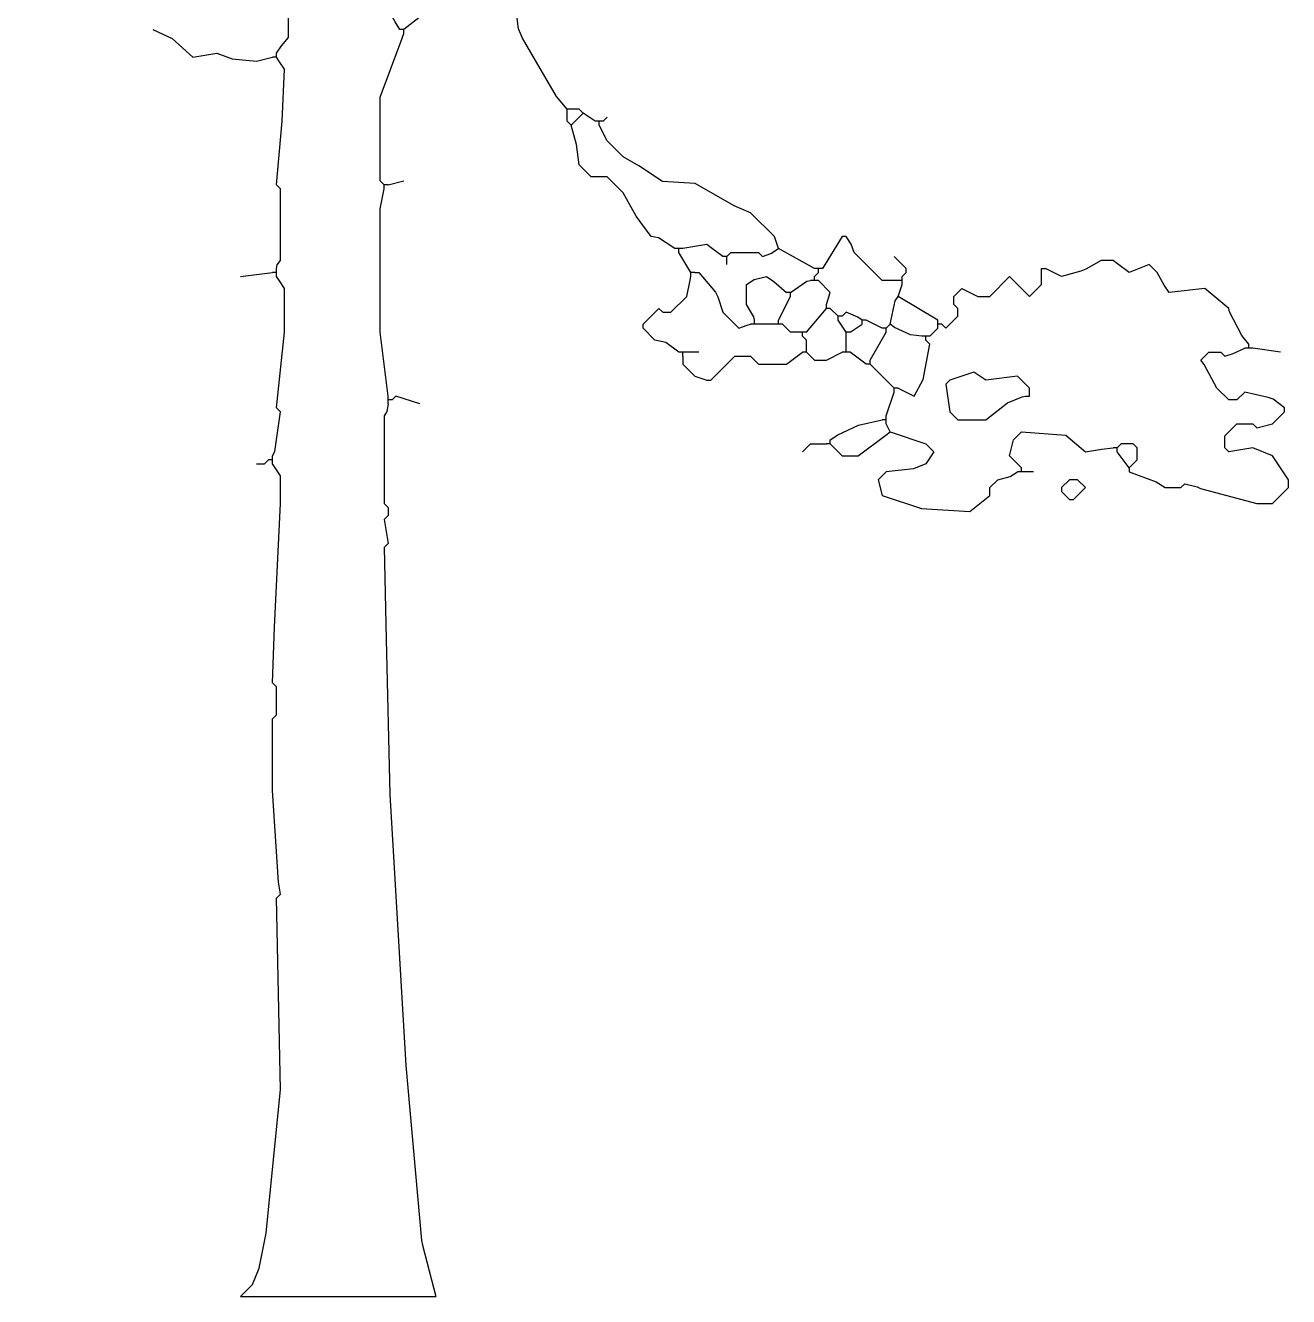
# Model space of a CAD drawing. Header units: metres. Extents: x -4.5 to 4.1, y 0 to 10.7.
# Drawn here: x -0.745 to 3.627, y 0 to 4.399 of the extents above; entities that cross this region are included whole.
import ezdxf

# ---------------------------------------------------------------- set-up
doc = ezdxf.new("R2010")
doc.units = ezdxf.units.M
doc.header["$LTSCALE"] = 0.2

msp = doc.modelspace()

# ---------------------------------------------------------------- linework, layer by layer
at = {"linetype": 'Continuous'}
msp.add_line((0, 0), (0.6757, 0), dxfattribs=at)
at = {"linetype": 'Continuous', "flags": 128}
for points in [[(0.1241, 4.3027), (0.1411, 4.3282), (0.1655, 4.3579), (0.1655, 4.4268), (0.1103, 4.482), (0.0248, 4.5316), (-0.0245, 4.5544), (-0.1686, 4.6854), (-0.3296, 4.8157), (-0.3451, 4.8202), (-0.6344, 4.8405), (-0.6757, 4.8819), (-0.6927, 4.9625), (-0.7447, 5.075)], [(0.5516, 4.3854), (0.5351, 4.4116), (0.5103, 4.4544), (0.524, 4.5647)], [(1.1308, 4.1096), (1.0928, 4.1535), (0.976, 4.3557), (0.9613, 4.3879), (0.9516, 4.4682), (0.9378, 4.482), (0.7723, 4.5096), (0.6909, 4.4792), (0.6744, 4.4709), (0.5654, 4.3854)], [(-0.3034, 4.3854), (-0.2373, 4.3545), (-0.1655, 4.2889), (-0.0827, 4.3027), (-0.0288, 4.284), (0.0552, 4.2751), (0.1103, 4.2889)], [(0.4965, 3.8476), (0.4827, 3.8614), (0.4827, 4.151), (0.5544, 4.3427), (0.5654, 4.3717)], [(0.5654, 4.3854), (0.5516, 4.3854)], [(0.5654, 4.3717), (0.5654, 4.3854)], [(0.1241, 4.2889), (0.1103, 4.2889)], [(0.1241, 4.2889), (0.1241, 4.3027)], [(0.1241, 3.558), (0.1269, 3.5704), (0.1379, 3.5856), (0.1379, 3.8338), (0.1241, 3.8476), (0.1441, 4.0677), (0.1517, 4.2475), (0.1351, 4.2737), (0.1241, 4.2889)], [(1.1446, 4.1096), (1.1308, 4.1096)], [(1.1308, 4.0958), (1.1308, 4.1096)], [(1.1446, 4.0545), (1.1308, 4.0683), (1.1308, 4.0958)], [(1.186, 4.0958), (1.1722, 4.1096), (1.1446, 4.1096)], [(1.1446, 4.0545), (1.186, 4.0958)], [(1.2274, 4.0683), (1.186, 4.0958)], [(1.5032, 3.627), (1.4466, 3.6642), (1.4204, 3.6683), (1.3685, 3.7394), (1.3239, 3.82), (1.2687, 3.8752), (1.2136, 3.8752), (1.1722, 3.9166), (1.1626, 3.9869), (1.1446, 4.0545)], [(1.2412, 4.0683), (1.2274, 4.0683)], [(1.255, 4.0683), (1.2412, 4.0683)], [(1.2412, 4.0545), (1.2412, 4.0683)], [(1.8617, 3.627), (1.848, 3.6683), (1.7652, 3.7511), (1.7087, 3.7745), (1.5734, 3.8525), (1.4604, 3.8586), (1.3777, 3.9138), (1.3239, 3.9441), (1.2687, 3.9993), (1.2412, 4.0545)], [(1.255, 4.0683), (1.2687, 4.082)], [(0.5103, 3.1167), (0.4827, 3.3374), (0.4827, 3.7649), (0.4965, 3.8338)], [(0.5103, 3.8476), (0.4965, 3.8476)], [(0.4965, 3.8338), (0.4965, 3.8476)], [(0.5103, 3.8476), (0.5654, 3.8614)], [(2.2755, 3.5166), (2.2203, 3.5166), (2.1238, 3.6132), (2.1127, 3.6421), (2.0962, 3.6683), (2.0824, 3.6683), (2.0134, 3.558)], [(1.517, 3.627), (1.5032, 3.627)], [(1.5308, 3.627), (1.517, 3.627)], [(1.517, 3.6132), (1.517, 3.627)], [(1.5583, 3.5442), (1.517, 3.6132)], [(1.6687, 3.5994), (1.6287, 3.6297), (1.6135, 3.6407), (1.5308, 3.627)], [(1.6825, 3.5994), (1.6963, 3.6132), (1.7928, 3.6132), (1.8066, 3.5994), (1.8355, 3.6104), (1.8617, 3.627)], [(1.9859, 3.558), (1.8617, 3.627)], [(1.6825, 3.5994), (1.6687, 3.5994)], [(1.6825, 3.5856), (1.6825, 3.5994)], [(1.6825, 3.5718), (1.6825, 3.5856)], [(2.2893, 3.5304), (2.303, 3.5442), (2.303, 3.558), (2.2617, 3.5994)], [(3.489, 3.296), (3.4647, 3.3257), (3.4229, 3.4077), (3.4201, 3.4201), (3.3374, 3.489), (3.2132, 3.4753), (3.1963, 3.5007), (3.1719, 3.5442), (3.1443, 3.5718), (3.0753, 3.5442), (3.0353, 3.5746), (3.0202, 3.5856), (2.9788, 3.5856), (2.925, 3.5552), (2.9085, 3.5483), (2.8409, 3.5304), (2.7857, 3.558)], [(0, 3.5304), (0.1103, 3.5442)], [(0.1241, 3.5442), (0.1103, 3.5442)], [(0.1103, 2.9098), (0.1183, 2.9245), (0.1379, 3.0615), (0.1241, 3.0753), (0.1517, 3.3374), (0.1517, 3.489), (0.1351, 3.5153), (0.1241, 3.5304)], [(0.1241, 3.5442), (0.1241, 3.558)], [(0.1241, 3.5304), (0.1241, 3.5442)], [(1.517, 3.2684), (1.4715, 3.3015), (1.4342, 3.3098), (1.3929, 3.3511), (1.3929, 3.3649), (1.448, 3.4201), (1.4618, 3.4063), (1.4894, 3.4063), (1.5446, 3.4615), (1.5556, 3.518), (1.5583, 3.5304)], [(1.5721, 3.5442), (1.5583, 3.5442)], [(1.5583, 3.5304), (1.5583, 3.5442)], [(1.5721, 3.5442), (1.5859, 3.5442), (1.6439, 3.4766), (1.6521, 3.4601), (1.6687, 3.4063), (1.7238, 3.3511), (1.7528, 3.3622), (1.7652, 3.3649)], [(1.779, 3.3787), (1.7762, 3.3911), (1.7514, 3.4339), (1.7514, 3.5028), (1.7776, 3.5194), (1.8204, 3.5304), (1.8455, 3.5133), (1.8893, 3.4753)], [(1.9997, 3.558), (1.9859, 3.558)], [(1.9859, 3.5304), (1.9997, 3.5442)], [(1.9859, 3.5166), (1.9859, 3.5304)], [(2.0134, 3.558), (1.9997, 3.558)], [(1.9997, 3.5442), (1.9997, 3.558)], [(2.2893, 3.5166), (2.2893, 3.5304)], [(2.4272, 3.3649), (2.441, 3.3511), (2.4823, 3.3925), (2.4823, 3.4201), (2.4685, 3.4339), (2.4685, 3.4615), (2.4961, 3.489), (2.5513, 3.4615), (2.5927, 3.4615), (2.6616, 3.5304), (2.7306, 3.4615), (2.7719, 3.5028), (2.7719, 3.5442)], [(2.7719, 3.5442), (2.7719, 3.558), (2.7857, 3.558)], [(1.9031, 3.4753), (1.9597, 3.5139), (1.9721, 3.5166)], [(1.9859, 3.5166), (1.9721, 3.5166)], [(1.9997, 3.5166), (1.9859, 3.5166)], [(2.0272, 3.4339), (2.041, 3.4753), (1.9997, 3.5166)], [(2.2893, 3.5166), (2.2755, 3.5166)], [(2.2755, 3.4615), (2.2893, 3.5028)], [(2.2893, 3.5028), (2.2893, 3.5166)], [(1.8617, 3.3787), (1.9031, 3.4615)], [(1.9031, 3.4753), (1.8893, 3.4753)], [(1.9031, 3.4615), (1.9031, 3.4753)], [(2.0272, 3.4201), (2.0272, 3.4339)], [(2.2479, 3.3649), (2.2658, 3.4463), (2.2755, 3.4615)], [(2.4134, 3.3787), (2.2755, 3.4615)], [(1.9583, 3.3374), (2.0272, 3.4201)], [(2.041, 3.4201), (2.0272, 3.4201)], [(2.0686, 3.3925), (2.041, 3.4201)], [(2.0824, 3.3925), (2.0686, 3.3925)], [(2.0686, 3.3787), (2.0686, 3.3925)], [(2.1514, 3.3787), (2.1362, 3.3898), (2.0962, 3.4063), (2.0824, 3.3925)], [(1.779, 3.3649), (1.7652, 3.3649)], [(1.779, 3.3649), (1.779, 3.3787)], [(1.7928, 3.3649), (1.779, 3.3649)], [(1.848, 3.3649), (1.7928, 3.3649)], [(1.8617, 3.3649), (1.848, 3.3649)], [(1.8617, 3.3649), (1.8617, 3.3787)], [(1.8755, 3.3649), (1.8617, 3.3649)], [(1.9307, 3.3374), (1.9031, 3.3374), (1.8755, 3.3649)], [(2.0962, 3.3374), (2.0686, 3.3787)], [(2.11, 3.3374), (2.1514, 3.3649)], [(2.1651, 3.3787), (2.1514, 3.3787)], [(2.1514, 3.3649), (2.1514, 3.3787)], [(2.2203, 3.3511), (2.1651, 3.3787)], [(2.2341, 3.3511), (2.2203, 3.3511)], [(2.2341, 3.3511), (2.2479, 3.3649)], [(2.2341, 3.3374), (2.2341, 3.3511)], [(2.3582, 3.3236), (2.3181, 3.3284), (2.2631, 3.3539), (2.2479, 3.3649)], [(2.3858, 3.3236), (2.4134, 3.3511)], [(2.4134, 3.3649), (2.4134, 3.3787)], [(2.4272, 3.3649), (2.4134, 3.3649)], [(2.4134, 3.3511), (2.4134, 3.3649)], [(1.9445, 3.3374), (1.9307, 3.3374)], [(1.9583, 3.3374), (1.9445, 3.3374)], [(1.9445, 3.3236), (1.9445, 3.3374)], [(1.9583, 3.2822), (1.9583, 3.3098), (1.9445, 3.3236)], [(2.11, 3.3374), (2.0962, 3.3374)], [(2.0962, 3.3236), (2.0962, 3.3374)], [(2.0962, 3.2822), (2.0962, 3.3236)], [(2.1789, 3.2408), (2.2341, 3.3374)], [(2.2755, 3.1443), (2.3306, 3.1167), (2.3618, 3.1741), (2.3858, 3.296), (2.372, 3.3098)], [(2.372, 3.3236), (2.3582, 3.3236)], [(2.3858, 3.3236), (2.372, 3.3236)], [(2.372, 3.3098), (2.372, 3.3236)], [(1.5308, 3.2684), (1.517, 3.2684)], [(1.5446, 3.2684), (1.5308, 3.2684)], [(1.5308, 3.2546), (1.5308, 3.2684)], [(1.5308, 3.2546), (1.5308, 3.227), (1.5721, 3.1857), (1.6135, 3.1719), (1.6273, 3.1719), (1.71, 3.2546), (1.7652, 3.2546), (1.7928, 3.227), (1.8893, 3.227), (1.9445, 3.2684)], [(1.5859, 3.2684), (1.5446, 3.2684)], [(1.9583, 3.2684), (1.9445, 3.2684)], [(1.9583, 3.2684), (1.9583, 3.2822)], [(1.9583, 3.2684), (1.9859, 3.2408), (2.0272, 3.2408), (2.0824, 3.2684)], [(2.0962, 3.2684), (2.0824, 3.2684)], [(2.0962, 3.2684), (2.0962, 3.2822)], [(2.11, 3.2684), (2.0962, 3.2684)], [(2.1651, 3.227), (2.11, 3.2684)], [(3.0753, 2.8685), (3.0753, 2.8547), (3.169, 2.82), (3.1994, 2.7995), (3.2546, 2.7995), (3.2684, 2.8133), (3.3111, 2.8023), (3.3222, 2.7968), (3.5166, 2.7444), (3.5718, 2.7444), (3.627, 2.7995), (3.627, 2.8271), (3.5718, 2.9098), (3.5028, 2.9374), (3.4201, 2.9236), (3.4063, 2.9374), (3.4063, 2.9788), (3.4477, 3.0202), (3.5028, 3.0202), (3.5166, 3.0064), (3.5718, 3.0202), (3.6132, 3.0615), (3.6132, 3.0753), (3.5732, 3.1057), (3.5568, 3.1118), (3.4753, 3.1305), (3.4477, 3.1029), (3.4201, 3.1029), (3.3787, 3.1443), (3.3346, 3.2256), (3.3236, 3.2408), (3.3511, 3.2684), (3.3925, 3.2684), (3.4063, 3.2546), (3.4353, 3.2643), (3.4753, 3.2822)], [(3.489, 3.2822), (3.4753, 3.2822)], [(3.489, 3.2822), (3.489, 3.296)], [(3.5028, 3.2822), (3.489, 3.2822)], [(3.5994, 3.2684), (3.5028, 3.2822)], [(2.1789, 3.227), (2.1651, 3.227)], [(2.1789, 3.227), (2.1789, 3.2408)], [(2.2617, 3.1443), (2.1789, 3.227)], [(2.7306, 3.1305), (2.7306, 3.1443), (2.6892, 3.1857), (2.5789, 3.1719), (2.5375, 3.1994), (2.4547, 3.1719), (2.441, 3.1581), (2.4547, 3.0615), (2.4823, 3.034), (2.5789, 3.034), (2.6536, 3.0936), (2.7044, 3.1139), (2.7168, 3.1167)], [(2.2341, 3.0477), (2.2617, 3.1305)], [(2.2755, 3.1443), (2.2617, 3.1443)], [(2.2617, 3.1305), (2.2617, 3.1443)], [(2.7168, 3.1167), (2.7306, 3.1167), (2.7306, 3.1305)], [(0.5103, 3.0891), (0.5061, 3.0629), (0.4965, 3.0477), (0.4965, 2.7444), (0.5103, 2.7306), (0.5103, 2.703), (0.4965, 2.6892), (0.5103, 2.6064), (0.4965, 2.5927), (0.5035, 2.2753), (0.517, 1.7378), (0.5719, 0.8002), (0.6262, 0.194), (0.6291, 0.1782), (0.6757, 0)], [(0.5103, 3.1029), (0.5103, 3.1167)], [(0.524, 3.1029), (0.5103, 3.1029)], [(0.5103, 3.0891), (0.5103, 3.1029)], [(0.6206, 3.0891), (0.5378, 3.1167), (0.524, 3.1029)], [(2.2341, 3.034), (2.2341, 3.0477)], [(2.041, 2.965), (2.0665, 2.982), (2.1388, 3.0153), (2.2203, 3.034)], [(2.041, 2.9512), (2.0824, 2.9098), (2.1376, 2.9098), (2.2327, 2.9816), (2.2479, 2.9926)], [(2.2479, 2.9926), (2.372, 2.9512), (2.3996, 2.9236), (2.372, 2.8823), (2.3284, 2.8649), (2.2341, 2.8547), (2.2065, 2.8271), (2.2203, 2.7719), (2.3568, 2.7278), (2.5237, 2.7168), (2.5927, 2.7719), (2.5927, 2.7995), (2.6202, 2.8271), (2.663, 2.8381), (2.6892, 2.8547)], [(2.2341, 3.034), (2.2203, 3.034)], [(2.2341, 3.0202), (2.2341, 3.034)], [(2.2479, 2.9926), (2.2341, 3.0202)], [(2.703, 2.8685), (2.6616, 2.9098), (2.6754, 2.965), (2.703, 2.9926), (2.8561, 2.9816), (2.9236, 2.9236), (2.98, 2.9326), (3.0202, 2.9374)], [(1.9445, 2.9236), (1.9721, 2.9512), (2.0272, 2.9512)], [(2.041, 2.9512), (2.0272, 2.9512)], [(2.041, 2.9512), (2.041, 2.965)], [(3.0753, 2.8685), (3.1029, 2.896), (3.1029, 2.9374), (3.0891, 2.9512), (3.0477, 2.9512), (3.034, 2.9374)], [(0.1103, 2.896), (0.1103, 2.9098)], [(3.034, 2.9374), (3.0202, 2.9374)], [(3.034, 2.9236), (3.034, 2.9374)], [(3.0753, 2.8685), (3.034, 2.9236)], [(0, 0), (0.0414, 0.0414), (0.0648, 0.0979), (0.0885, 0.2198), (0.1379, 0.7171), (0.1241, 1.3791), (0.1379, 1.3929), (0.1307, 1.4345), (0.1103, 1.7514), (0.1103, 1.9997), (0.1241, 2.0134), (0.1241, 2.11), (0.1103, 2.1238), (0.1174, 2.3171), (0.1379, 2.7444), (0.1379, 2.8409), (0.1103, 2.8823)], [(0.0552, 2.8823), (0.0827, 2.8823), (0.0965, 2.896)], [(0.1103, 2.896), (0.0965, 2.896)], [(0.1103, 2.8823), (0.1103, 2.896)], [(2.703, 2.8547), (2.703, 2.8685)], [(2.703, 2.8547), (2.6892, 2.8547)], [(2.7168, 2.8547), (2.703, 2.8547)], [(2.7444, 2.8547), (2.7168, 2.8547)], [(2.8823, 2.7581), (2.9236, 2.7995), (2.896, 2.8271), (2.8685, 2.8271), (2.8409, 2.7995), (2.8409, 2.7857), (2.8685, 2.7581), (2.8823, 2.7581)]]:
    msp.add_lwpolyline(points, dxfattribs=at)

doc.saveas('drawing.dxf')
